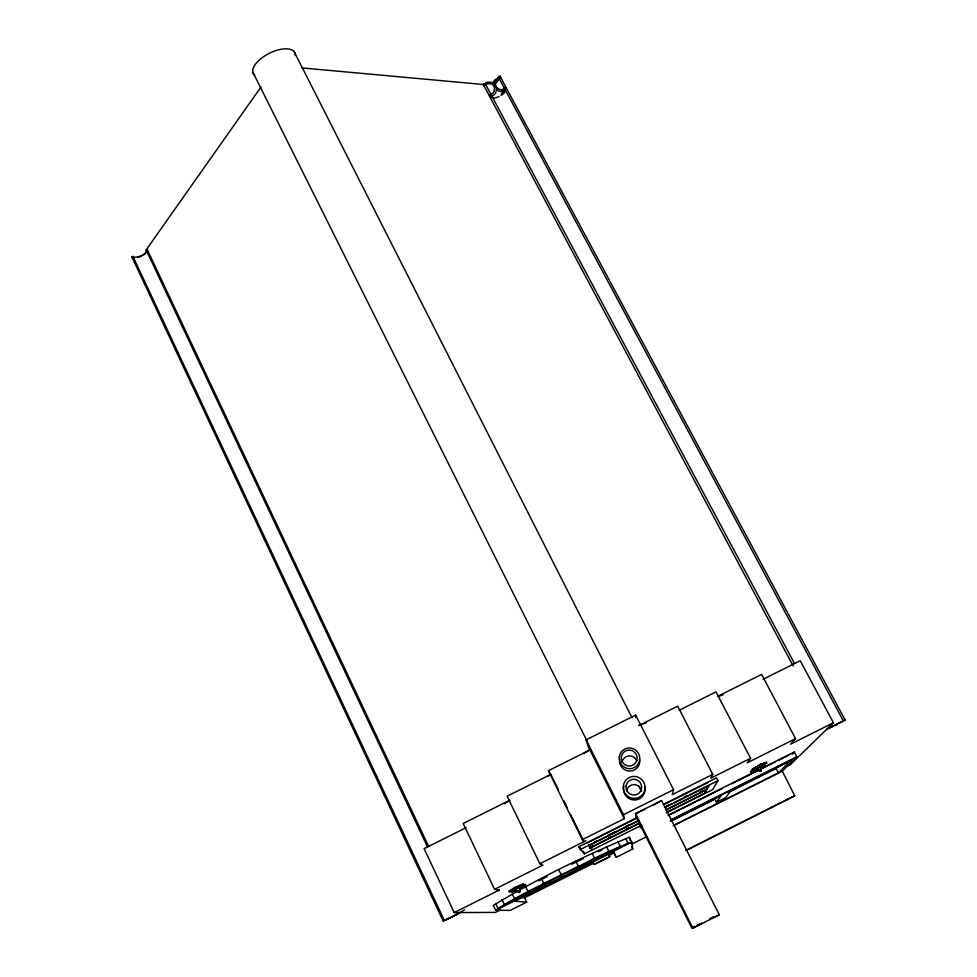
<?xml version="1.0" encoding="UTF-8"?>
<svg xmlns="http://www.w3.org/2000/svg" width="977" height="977" viewBox="0 0 977 977"><rect width="100%" height="100%" fill="white"/><g stroke="black" fill="none" stroke-linecap="round" stroke-linejoin="round"><path stroke-width="1.47" d="M493.275 83.387L494.167 80.468L498.368 77.72M705.577 790.356L705.37 792.836L667.242 811.936M761.437 767.006L760.765 771.451L754.757 768.997L755.197 768.435L760.765 771.451L762.133 764.954L766.921 762.89L762.231 765.479M707.311 786.558L706.823 789.294L666.143 809.664M589.815 847.889L589.094 844.812L589.815 847.889L640.069 822.732M589.925 749.957L548.39 770.719L582.329 839.646L624.242 818.665L588.337 746.782L586.127 739.833L635.661 715.103L673.544 789.685L672.213 794.655L712.758 774.358L677.672 706.139L638.824 725.545L645.968 722.943M458.726 913.226L455.783 915.009M464.515 909.905L454.122 915.876M705.87 786.632L706.823 789.294L709.485 785.264L665.007 807.527M494.362 83.179L500.041 76.267L845.117 720.025L826.847 729.172L845.117 720.025M712.758 774.358L710.743 778.205L750.568 758.274L716.007 691.875L679.247 710.242M495.583 83.802L499.015 79.039L495.84 81.006A6.155 5.312 19.6 0 0 496.511 87.466L495.986 92.07A7.804 7.205 -35.6 0 1 490.662 96.723L491.113 97.553M663.383 804.437L716.495 777.851L717.936 780.672L712.685 789.611L666.326 812.827M516.393 887.079L516.748 887.812L516.393 887.079L521.022 884.869M671.443 820.961L714.956 799.174L716.532 802.264L721.16 795.571L670.332 821.022M447.002 919.357L443.155 921.018L131.883 256.951L132.957 256.426A7.376 2.992 -23.9 0 0 141.396 255.62A7.376 2.992 -23.9 0 0 146.135 249.953L260.993 86.977M750.568 758.274L747.344 762.781L795.547 738.649L761.62 674.399L717.802 696.283M516.699 886.627L513.792 888.398M513.817 888.056L514.146 888.814L517.053 887.36M519.935 888.923L520.594 887.434M761.657 765.528L762.133 764.954L760.668 765.638M795.547 738.649L790.601 744.193L833.405 722.76L800.248 660.721L763.098 679.284M728.06 792.603L776.141 768.52L778.217 766.334M792.237 754.159L794.264 752.046L796.78 756.809L782.345 771.146L673.275 825.785M673.666 825.345L778.425 772.868L791.26 759.911L670.503 820.387M833.405 722.76L790.32 764.686L787.609 766.053M639.911 825.602L640.888 824.93M501.567 91.264L505.231 87.368L506.11 89.249L501.372 93.853M608.647 855.681L614.069 852.97L616.218 857.305L632.73 849.037L631.814 842.076L629.408 837.265C582.622 856.597 536.654 879.215 493.336 905.41L495.657 910.271L510.226 910.405L526.688 902.15L524.588 897.79L520.497 897.313M301.978 67.914L483.297 84.486L487.462 82.092L492.139 82.41A8.17 7.547 -35.7 0 1 496.45 87.466L498.014 88.663A6.009 5.178 19.6 0 0 503.57 89.249L503.937 89.041M762.854 765.235C758.213 768.74 760.985 763.941 762.329 765.76L761.059 766.163L760.472 764.869L761.608 764.002L761.987 764.71L760.985 765.479M753.279 770.328L751.936 771.036L752.302 771.732L757.09 769.436L753.243 770.951M782.076 770.768L794.753 795.766L686.672 850.198M758.225 766.896C759.691 766.359 758.311 764.002 761.608 764.002M759.092 766.163L761.987 764.71M755.465 768.301L755.392 769.229L755.758 768.117M758.946 766.554L759.642 766.151M755.844 768.997L762.329 765.76M759.312 767.263L758.934 766.566M761.657 766.444L761.828 765.443L760.594 765.919M513.878 890.169L515.148 889.302L514.806 888.582L513.536 889.449L513.878 890.169L521.144 886.579M517.81 888.178L517.456 887.482M518.787 885.98C533.76 879.019 506.135 892.844 521.999 884.71L522.353 885.431L519.959 886.627M513.951 901.099C545.862 882.268 579.349 865.744 613.471 851.26M574.024 869.225C592.404 858.649 611.968 849.636 631.814 842.076L495.657 910.271C521.803 893.271 550.625 880.582 578.311 866.281L575.868 861.287M520.851 886.676L518.921 887.409L518.579 886.689L520.509 885.956L520.851 886.676L520.02 886.176L516.955 887.885L520.973 886.078L521.291 886.786L520.02 887.653L521.803 886.786M755.722 770.56L758.457 769.217M512.412 890.023L515.624 888.545L510.715 891.109L510.373 890.377L512.864 888.948M510.715 891.109L512.058 890.303M513.804 891.232L513.12 891.512L513.047 890.45M521.999 884.71L519.495 886.139M523.501 885.492L524.331 885.895L523.013 886.689M504.645 803.644L509.75 800.407M548.268 776.007L550.845 774.382L558.38 789.685M583.513 753.682L589.803 749.701M755.026 768.52L756.931 767.336L757.297 768.044L755.392 769.229M641.217 825.589L640.228 826.249L641.217 825.944M640.924 826.395L640.204 827.018M641.242 827.043L640.277 827.69L642.377 826.884M757.041 767.592C741.006 776.019 770.364 761.706 754.073 769.253L754.378 768.13M754.073 769.253L755.758 768.276M756.723 770.352L756.369 769.656L752.498 771.5L752.791 770.401M763.513 764.796L765.211 763.819L764.844 763.11L763.147 764.087M760.216 766.383L765.431 763.562L765.052 762.854L760.326 765.076L764.844 763.11M752.498 771.5L753.157 771.097M762.414 765.858L763.452 766.151L761.462 767.104M515.172 888.557L514.012 889.18L514.317 889.949M585.626 863.595L594.651 858.356L592.209 853.397M497.244 891.207L499.308 890.023L494.606 889.314L463.183 823.501L509.701 800.261M520.631 886.518L517.456 887.983L522.145 885.382L521.791 884.661L516.65 887.092L518.262 886.457M513.218 889.681L509.212 891.928L516.125 888.643L510.947 891.134L510.592 890.413L514.549 888.288M520.997 886.237L522.353 885.431M514.232 890.694L512.913 891.476L516.601 889.754M523.709 885.492L525.479 884.368L521.462 886.078M755.392 767.568L751.997 769.461L756.931 767.336M756.381 768.411L753.878 769.497L753.511 768.789L757.883 766.762M754.159 770.535L750.824 772.404L756.821 769.742M762.316 766.005L764.759 764.539L761.608 765.821M653.124 805.219L661.563 800.578L719.341 914.863L692.901 928.15L635.49 813.633L661.563 800.578M595.897 858.746L608.952 851.626L606.509 846.693M514.244 889.693L511.472 891.476M513.352 890.487L512.314 891.134M519.837 886.86L523.855 884.6L519.141 886.713M523.794 885.138L523.22 885.443L524.136 885.846L520.228 887.946M515.367 890.071L511.435 892.282L514.818 890.792M513.12 891.512L516.454 889.717M521.865 887.299L525.821 885.077L522.463 886.566M754.464 767.983L758.86 765.858L753.511 768.789M765.052 762.854L761.339 764.844M761.865 764.771L766.554 762.182L760.472 764.869M839.035 723.383L843.346 720.904L498.417 77.073L500.041 76.267L500.725 77.733M753.878 769.497L759.825 766.115M755.05 769.168L750.458 771.708L753.633 770.413M752.302 771.732L756.577 769.449M763.293 765.211L763.66 765.907L761.559 766.994M760.521 767.788L765.125 765.235L761.205 766.969M604.25 854.936L620.31 846.497L617.879 841.6M710.804 918.295L713.479 916.89M514.586 890.413L516.271 889.522L514.342 890.267L513.475 889.473L520.509 885.956M521.523 886.591L520.167 887.299L520.509 888.008L522.646 886.969M756.051 767.128L758.726 765.443M761.95 765.919L762.658 765.541M754.794 770.12L756.577 769.192L755.294 769.607L754.928 768.911L755.771 768.533M692.901 928.15L702.06 923.375L701.107 923.192M538.583 880.973L547.315 876.454M610.21 852.408L628.052 843.261L625.634 838.413M518.323 886.982L519.764 886.286M452.29 916.805L454.525 915.73M834.981 725.557L837.362 724.348M514.134 889.119L515.319 888.52L514.146 888.814M520.961 887.837L519.813 888.423L520.936 888.142M754.122 769.839L754.867 769.461M756.674 767.629L757.651 767.153M685.598 850.491L794.753 795.766M635.624 815.917L691.667 927.759L694.391 926.391M550.845 774.382L507.124 796.231L539.878 863.741L542.858 865.146L494.606 889.314M466.139 827.666L424.116 848.659L454.22 912.603L495.461 912.384L500.529 909.843M624.242 818.665L623.534 814.708L673.544 789.685M539.878 863.741L585.895 840.708M641.779 825.113L584.515 853.788L580.362 849.55L578.958 846.693L637.517 817.383M587.519 842.785L636.87 818.079M664.409 804.291L708.044 782.455M594.529 842.101L597.24 840.733M608.097 835.298L614.887 831.903M625.756 826.469L628.467 825.101M666.754 805.94L669.465 804.584M684.376 797.11L687.087 795.754M454.22 912.603L499.308 890.023M580.362 849.55L638.934 820.228M664.812 807.271L717.936 780.672M588.911 845.618L638.885 820.607M593.418 845.569L590.731 846.925L592.038 849.587L589.961 848.085L640.069 823M608.244 838.144L610.943 836.801M625.768 829.375L628.467 828.02M699.984 792.213L702.671 790.869M443.155 921.018L459.874 912.652M666.07 809.982L706.627 789.672L705.37 792.836L704.026 790.198M514.342 890.267L515.832 889.595M521.291 886.786L520.509 886.286M755.294 769.607L755.368 768.704M668.451 815.05L794.264 752.046M668.073 815.612L721.942 788.634M731.81 783.688L775.201 761.962M777.912 760.607L788.757 755.172M670.881 819.862L796.78 756.809M670.466 820.619L721.588 795.022M731.211 790.198L786.754 762.378L730.82 790.723L725.642 797.696L716.532 802.264M524.588 897.79L593.735 863.155M631.924 844.03L646.811 836.568M450.226 917.891L452.412 916.805M516.748 887.812L517.944 887.214M793.153 665.948L483.297 84.486L485.19 83.558L794.472 663.542M516.21 899.487L497.977 908.415L495.644 903.517M691.667 927.759L694.366 926.452M697.065 925.146L699.752 923.839M571.606 864.279L583.208 858.673M754.403 769.974L755.758 769.314L756.113 770.023M448.125 918.893L450.409 917.733M514.122 888.63L510.373 890.377M512.986 889.449L514.806 888.582M520.314 886.896L521.034 886.554M719.341 914.863L709.461 918.991M833.503 726.18L828.972 728.195M761.181 764.588L761.559 765.296L765.431 763.562M753.377 770.206L752.131 770.792M754.769 769.583L755.453 769.253M521.242 896.52L504.401 904.543L502.044 899.609M520.033 887.91L524.331 885.895M513.902 891.293L516.076 890.194M446.257 919.76L448.602 918.6M511.398 890.194L513.609 889.082M513.951 889.803L510.947 891.134M523.367 885.48L523.99 885.186M512.571 890.755L513.206 890.462M521.193 887.153L523.379 886.066M753.707 768.545L757.651 766.713M765.211 763.819L761.401 765.663L761.767 766.371M528.801 892.343L514.623 898.877L512.241 893.906M504.804 90.788L503.949 91.179A7.865 6.778 19.6 0 1 496.988 90.14M635.49 813.633L644.759 809.408M598.254 851.688L601.844 850.063M512.314 889.681L508.87 891.207L514.256 888.227L514.598 888.96M520.436 886.115L522.145 885.382M762.341 766.444L763.66 765.907M753.267 770.499L751.936 771.036M538.486 887.201L528.056 891.72L525.65 886.725M761.975 765.736L762.805 765.382M516.381 887.983L516.931 888.643M445.695 919.931L444.327 920.432L132.957 256.426M523.464 886.127L524.136 885.846M521.107 884.93L521.791 884.661M510.592 890.413L511.289 890.132M718.852 696.308L723.139 694.745M549.709 881.401L543.859 883.526L541.429 878.531M754.928 768.911L756.21 768.484M761.852 765.968L761.535 765.272M526.688 902.15L514.635 901.16L613.617 851.578L616.218 857.305M513.475 889.473L519.483 892.514L520.924 886.078L519.483 892.514L513.975 889.558L514.781 890.047M561.799 875.282L558.551 869.86M578.958 846.693L580.656 848.476M494.338 83.998L496.67 87.857L496.817 90.226M582.329 839.646L583.977 841.661L570.507 814.305M548.39 770.719L550.32 773.65M483.297 84.486L484.116 85.866L487.303 83.741L491.052 83.839A6.241 5.764 -35.7 0 1 494.521 87.832L494.044 91.508A5.96 5.508 -35.7 0 1 489.587 94.952L490.039 95.783M489.587 94.952L490.662 96.723M776.141 768.52L778.425 772.868M760.594 764.197L760.973 764.918M760.411 765.528L760.778 766.237M758.799 765.394L759.422 766.298M758.128 766.115L758.506 766.823M757.383 767.043L757.749 767.751M294.15 51.708L632.082 717.851M638.86 786.106L641.571 791.48M252.75 71.968L587.433 741.848M586.127 739.833L623.534 814.708M631.655 846.864L632.73 849.037M563.766 800.627L567.136 807.466M583.208 851.138L584.515 853.788M577.627 866.208L578.811 868.614M560.395 874.842L561.567 877.248M542.553 883.77L543.725 886.188M518.115 886.847L518.457 887.58M517.322 886.689L517.676 887.421M514.794 887.275L515.148 888.008M515.062 888.374L515.416 889.107M147.185 249.44L428.647 846.412M146.135 249.953L427.535 847.035M629.408 837.265L629.872 840.244M635.661 715.103L635.734 717.741M644.649 786.302A10.906 10.735 59.6 0 1 634.439 800.004A10.906 10.735 59.6 0 1 623.839 786.338M639.715 759.617A10.234 10.1 55.6 0 1 629.75 771.097A10.234 10.1 55.6 0 1 619.613 759.532M622.056 762.341A7.718 7.633 56.1 0 1 636.748 760.827M626.709 790.869A7.596 7.474 60.1 0 1 641.12 789.477M500.041 76.267A9.404 3.81 -29.4 0 1 499.931 77.427M498.417 77.073A7.425 3.004 -29.4 0 1 494.044 82.459M147.222 251.37A8.561 3.481 -23.9 0 1 146.452 252.542M145.207 253.776A8.561 3.481 -23.9 0 1 143.582 254.948M141.689 256.023A8.561 3.481 -23.9 0 1 137.586 257.513M133.996 257.855A8.561 3.481 -23.9 0 1 131.883 256.951M505.378 91.472A8.671 3.444 -29.3 0 1 500.981 95.428M499.015 96.528A8.671 3.444 -29.3 0 1 493.397 98.164M254.692 75.327A23.24 10.845 -26.8 0 1 269.676 53.112A23.24 10.845 -26.8 0 1 295.286 55.457M594.077 864.474L609.77 856.695L594.077 864.474M623.265 787.45A11.052 10.881 59.4 0 0 639.801 796.951A11.052 10.881 59.4 0 0 639.508 777.887A11.052 10.881 59.4 0 0 623.265 787.45M626.11 785.838A7.901 7.792 59.4 0 0 636.662 794.521A7.901 7.792 59.4 0 0 638.738 781.075A7.901 7.792 59.4 0 0 626.11 785.838M619.247 756.967A10.405 10.271 55 0 0 633.499 767.946A10.405 10.271 55 0 0 635.709 750.165A10.405 10.271 55 0 0 619.247 756.967M621.348 756.796A8.011 7.914 55 0 0 632.119 765.516A8.011 7.914 55 0 0 634.146 751.875A8.011 7.914 55 0 0 621.348 756.796"/></g></svg>
